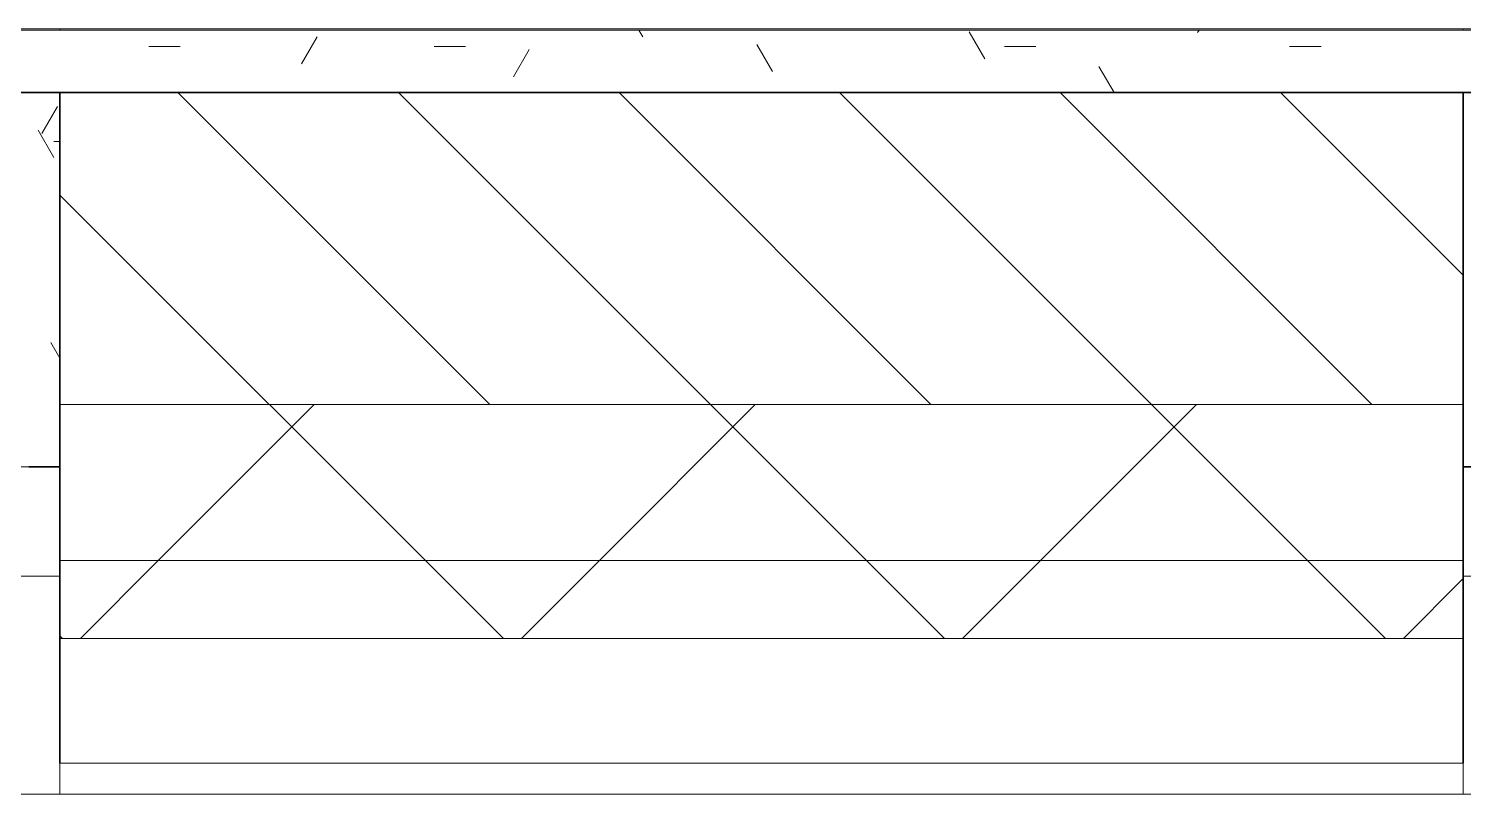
# Model space of a CAD drawing. Header units: millimetres. Extents: x 3914 to 443608, y -156176 to 78197.
# Drawn here: x 397700 to 398620, y -142677 to -142186 of the extents above; entities that cross this region are included whole.
import ezdxf

# ---------------------------------------------------------------- set-up
doc = ezdxf.new("R2010")
doc.units = ezdxf.units.MM
for name, color, linetype, lineweight in [('A-FLOR', 7, 'Continuous', 9), ('A-GLAZ', 7, 'Continuous', 9), ('A-GLAZ-1', 7, 'Continuous', 5), ('A-WALL', 7, 'Continuous', 5), ('A-WALL-1', 7, 'Continuous', 35), ('I-WALL', 7, 'Continuous', 5)]:
    doc.layers.add(name, color=color, linetype=linetype, lineweight=lineweight)
doc.layers.add('A-WALL-FNSH-1', color=9, linetype='Continuous', lineweight=5, true_color=0x808080)
pattern_1 = [(45, (315419.7002605966, -145976.6792454126), (-141.4213562373095, 141.4213562373095), []), (135, (315419.7002605966, -145976.6792454126), (-141.4213562373095, -141.4213562373095), [])]
pattern_2 = [(0, (315419.7002605966, -145976.6792454126), (243.84, 60.96), [20.117, -162.763, 20.117, -162.763, -975.36]), (0, (315419.7002605966, -145976.6792454126), (243.84, 60.96), [-365.76, 20.117, -345.643, 20.117, -162.763, -426.72]), (0, (315419.7002605966, -145976.6792454126), (243.84, 60.96), [-914.4, 20.117, -101.803, 20.117, -284.683]), (120, (315511.1402605966, -145946.1992454126), (-174.7129086146993, 180.6916344587976), [20.11699999999998, -162.7629999999999, 20.11699999999998, -162.7629999999999, -975.3599999999994]), (120, (315511.1402605966, -145946.1992454126), (-174.7129086146993, 180.6916344587976), [-365.7599999999997, 20.11699999999998, -345.6429999999997, 20.11699999999998, -162.7629999999999, -426.7199999999997]), (120, (315511.1402605966, -145946.1992454126), (-174.7129086146993, 180.6916344587976), [-914.3999999999994, 20.11699999999998, -101.8029999999999, 20.11699999999998, -284.6829999999997]), (240, (315541.6202605966, -145824.2792454126), (-69.12709138530056, -241.6516344587975), [20.117, -162.763, 20.117, -162.763, -975.36]), (240, (315541.6202605966, -145824.2792454126), (-69.12709138530056, -241.6516344587975), [-365.76, 20.117, -345.643, 20.117, -162.763, -426.72]), (240, (315541.6202605966, -145824.2792454126), (-69.12709138530056, -241.6516344587975), [-914.4, 20.117, -101.803, 20.117, -284.683])]

# ---------------------------------------------------------------- blocks, each defined once
blk = doc.blocks.new('120_Окно_СКБ_1Ст - 120_Окно_СКБ_1Ст 900х2500_h_-19906774-Объем проектирования 3 этажа')
at = {"layer": 'A-GLAZ'}
for p, q in [((-450.0000000000072, -74.999999999968), (-450.0000000000072, -4.99999999995785)), ((-450.0000000000072, -4.99999999995785), (-379.9999999999655, -4.999999999957985)), ((-379.9999999999655, -4.999999999957985), (-379.9999999999655, -74.99999999996813)), ((380.000000000048, -74.99999999996935), (380.000000000048, -4.999999999959203)), ((380.000000000048, -4.999999999959203), (449.9999999999924, -4.999999999959338)), ((449.9999999999924, -4.999999999959338), (449.9999999999924, -74.99999999996948)), ((379.9999999999892, -34.99999999996884), (-380.0000000000105, -34.99999999996638)), ((-380.0000000000105, -34.99999999996638), (-380.0000000000107, -74.99999999996889)), ((-330.0000000000066, -84.99999999996959), (-330.0000000000061, -34.99999999996655)), ((329.9999999999976, -84.99999999997172), (329.9999999999977, -34.99999999996868)), ((379.9999999999891, -74.99999999997134), (379.9999999999892, -34.99999999996884)), ((-379.9999999999655, -74.99999999996813), (-450.0000000000072, -74.999999999968)), ((-380.0000000000107, -74.99999999996889), (-400.0000000000069, -74.99999999996882)), ((-400.0000000000069, -74.99999999996882), (-400.0000000000069, -84.99999999996935)), ((449.9999999999924, -74.99999999996948), (380.000000000048, -74.99999999996935)), ((399.9999999999973, -74.99999999997141), (379.9999999999891, -74.99999999997134)), ((399.9999999999973, -84.99999999997193), (399.9999999999973, -74.99999999997141)), ((-400.0000000000069, -84.99999999996935), (399.9999999999973, -84.99999999997193)), ((399.9999999999973, -84.99999999997195), (-400.0000000000069, -84.99999999996936))]:
    blk.add_line(p, q, dxfattribs=at)
at = {"layer": 'A-GLAZ-1'}
for p, q in [((449.999999999992, -4.999999999959186), (-450.0000000000076, -4.999999999957732)), ((-330.0000000000063, -54.99999999996437), (329.9999999999977, -54.9999999999665)), ((329.9999999999977, -64.99999999996646), (-330.0000000000063, -64.99999999996433)), ((-430.0000000000061, -74.99999999996795), (-400.0000000000123, -74.999999999968)), ((399.9999999999967, -74.99999999996928), (430.0000000000075, -74.99999999996932))]:
    blk.add_line(p, q, dxfattribs=at)

msp = doc.modelspace()

# ---------------------------------------------------------------- hatches: boundary and pattern name
at = {"layer": 'A-WALL'}
h = msp.add_hatch(dxfattribs=at)
h.set_pattern_fill('FP_2', color=256, style=0, pattern_type=2)
h.set_pattern_definition([(135, (315419.7002605966, -145976.6792454126), (-70.71067811865476, -70.71067811865474), [])])
h.paths.add_polyline_path([(396269.700259316, -142426.6792454146), (396819.7002462824, -142426.6792454146), (396819.7002462824, -142226.6792454146), (396269.700259316, -142226.6792454146)])
h.paths.add_polyline_path([(395545.4546739585, -142426.6792454146), (395769.700259316, -142426.6792454146), (395769.700259316, -142226.6792454146), (395499.7002605972, -142226.6792454146), (395499.7002605972, -142426.6792454146)])
h.paths.add_polyline_path([(398264.8946483494, -142426.6792454146), (398619.7002462824, -142426.6792454146), (398619.7002462824, -142226.6792454146), (397719.7002462824, -142226.6792454146), (397721.0066534712, -142426.6792454146)])
h.paths.add_polyline_path([(399519.7002462824, -142426.6792454146), (399619.700207772, -142426.6792454146), (399619.700207772, -142226.6792454146), (399519.7002462824, -142226.6792454146), (399519.7002462824, -142421.3939973114)])
h.paths.add_polyline_path([(391399.7002841648, -142426.6792454146), (392499.7002605972, -142426.6792454146), (392499.7002605972, -142226.6792454146), (391399.7002841648, -142226.6792454146), (391399.7002841648, -142410.0125748201)])
h = msp.add_hatch(dxfattribs=at)
h.set_pattern_fill('FP_24', color=256, style=0, pattern_type=2)
h.set_pattern_definition(pattern_1)
h.paths.add_polyline_path([(399899.7002394614, -142526.6792454146), (400121.3012582859, -142526.6792454146), (400119.7002077721, -142426.6793602709), (399519.7002462824, -142426.6792801343), (399519.7002462824, -142526.6792454146), (399896.5586329839, -142526.6792454146)])
h.paths.add_polyline_path([(398619.7002462824, -142526.6792454146), (398619.7002462824, -142426.6792801343), (397719.7002462824, -142426.6792801343), (397721.0066534712, -142526.6792454146), (398536.8386457885, -142526.6792454146)])
h.paths.add_polyline_path([(396289.700259316, -142526.6792454146), (396819.7002462824, -142526.6792454146), (396819.7002462824, -142426.6792801343), (395499.7002605972, -142426.6792801343), (395499.7002605972, -142526.6792454146), (396269.700259316, -142526.6792454146)])
h.paths.add_polyline_path([(392282.1267046894, -142526.6792454146), (392499.7002605972, -142526.6792454146), (392499.7002605972, -142426.6792801343), (391119.7002535744, -142426.6792454146), (391119.7002535744, -142526.6792454146), (391419.7002277598, -142526.6792454146)])
h = msp.add_hatch(dxfattribs=at)
h.set_pattern_fill('FP_24', color=256, style=0, pattern_type=2)
h.set_pattern_definition(pattern_1)
h.paths.add_polyline_path([(399896.5586329839, -142576.6792454147), (400221.3012582858, -142576.6792454147), (400221.3012582858, -142526.6792454146), (399519.7002462824, -142526.6792454146), (399519.7002462824, -142576.6792454147)])
h.paths.add_polyline_path([(397719.7002462824, -142576.6792454147), (398619.7002462824, -142576.6792454147), (398619.7002462824, -142526.6792454146), (397719.7002462824, -142526.6792454146), (397719.7002462824, -142546.2299478503)])
h.paths.add_polyline_path([(396633.2306637149, -142576.6792454146), (396819.7002462824, -142576.6792454146), (396819.7002462824, -142526.6792454146), (395499.7002605972, -142526.6792454146), (395499.7002605972, -142576.6792454146), (395545.4546739585, -142576.6792454146)])
h.paths.add_polyline_path([(392499.7002605972, -142576.6792454146), (392499.7002605972, -142526.6792454146), (391119.7002535744, -142526.6792454146), (391119.7002535744, -142576.6792454146), (392282.1267046894, -142576.6792454146)])
at = {"layer": 'I-WALL'}
h = msp.add_hatch(dxfattribs=at)
h.set_pattern_fill('FP_191', color=256, style=0, pattern_type=2)
h.set_pattern_definition(pattern_2)
h.paths.add_polyline_path([(397449.0626560321, -142226.6792454146), (399599.7002077721, -142226.6792454146), (399599.7002077721, -142186.6792454146), (396289.700259316, -142186.6792454146), (396289.700259316, -142226.6792454146), (397177.118658593, -142226.6792454146)])
h = msp.add_hatch(dxfattribs=at)
h.set_pattern_fill('FP_191', color=256, style=0, pattern_type=2)
h.set_pattern_definition(pattern_2)
h.paths.add_polyline_path([(397699.7002462824, -142466.6792454147), (397719.7002462824, -142466.6792454147), (397719.7002462824, -142226.6792454146), (397699.7002462824, -142226.6792454146), (397699.7002462824, -142456.6792454147)])

# ---------------------------------------------------------------- linework, layer by layer
at = {"layer": 'A-FLOR'}
msp.add_line((399599.700207772, -142186.6792454146), (396290.700259316, -142186.6792454146), dxfattribs=at)
at = {"layer": 'A-WALL'}
for p, q in [((398619.7002462823, -142426.6792454146), (397719.7002462823, -142426.6792454146)), ((397719.7002462823, -142526.6792454146), (398619.7002462823, -142526.6792454146)), ((397719.7002462823, -142576.6792454146), (398619.7002462823, -142576.6792454146)), ((397719.7002462823, -142656.6792454146), (398619.7002462823, -142656.6792454146)), ((397719.7002462823, -142676.6792454146), (396819.7002462823, -142676.6792454146)), ((399519.7002462823, -142676.6792454147), (398619.7002462823, -142676.6792454146))]:
    msp.add_line(p, q, dxfattribs=at)
at = {"layer": 'A-WALL-1'}
for p, q in [((396289.700259316, -142226.6792454146), (399619.700207772, -142226.6792454147)), ((397719.7002462823, -142656.6792454146), (397719.7002462823, -142226.6792454146)), ((398619.7002462823, -142226.6792454146), (398619.7002462823, -142656.6792454146)), ((397699.7002462823, -142466.6792454146), (397719.7002462823, -142466.6792454146)), ((398619.7002462823, -142466.6792454146), (398639.7002462823, -142466.6792454146))]:
    msp.add_line(p, q, dxfattribs=at)
at = {"layer": 'A-WALL-FNSH-1'}
for p, q in [((398619.7002462822, -142185.6792454146), (397719.7002462823, -142185.6792454146)), ((397719.7002462823, -142185.6792454146), (397719.7002462823, -142186.6792454146)), ((398619.7002462822, -142186.6792454146), (398619.7002462822, -142185.6792454146)), ((397719.7002462823, -142656.6792454146), (397719.7002462823, -142676.6792454146)), ((398619.7002462823, -142676.6792454146), (398619.7002462823, -142656.6792454146)), ((397719.7002462823, -142676.6792454146), (398619.7002462823, -142676.6792454146))]:
    msp.add_line(p, q, dxfattribs=at)
at = {"layer": 'I-WALL'}
for p, q in [((396819.7002462823, -142185.6792454146), (397719.7002462823, -142185.6792454146)), ((398619.7002462822, -142185.6792454146), (399519.7002462823, -142185.6792454147))]:
    msp.add_line(p, q, dxfattribs=at)

# ---------------------------------------------------------------- block references
at = {"layer": 'A-GLAZ', "color": 3, "rotation": 180}
for p in [(397269.7002462823, -142541.6792454146), (399069.7002462823, -142541.6792454146)]:
    msp.add_blockref('120_Окно_СКБ_1Ст - 120_Окно_СКБ_1Ст 900х2500_h_-19906774-Объем проектирования 3 этажа', p, dxfattribs=at)

doc.saveas('drawing.dxf')
